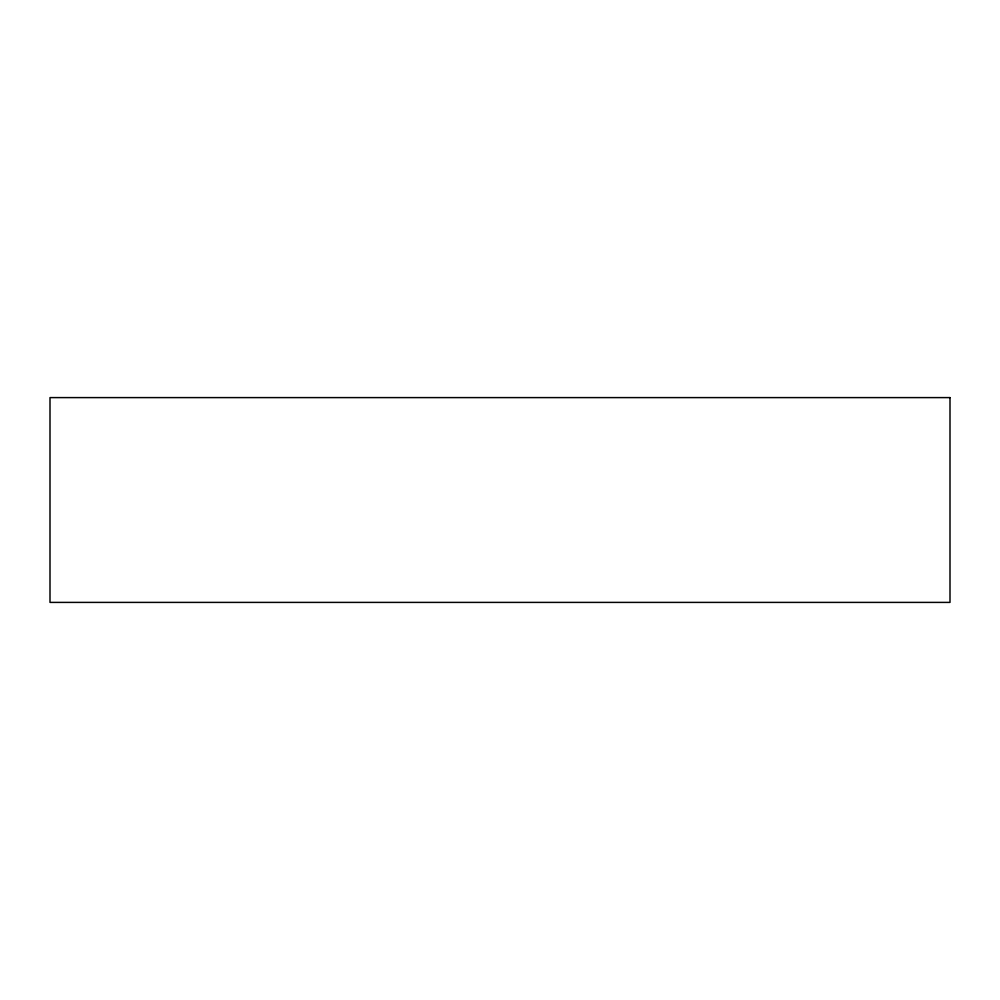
<?xml version="1.0" encoding="UTF-8"?>
<svg xmlns="http://www.w3.org/2000/svg" width="1000" height="1000" viewBox="0 0 1000 1000"><rect width="100%" height="100%" fill="white"/><g stroke="black" fill="none" stroke-linecap="round" stroke-linejoin="round"><path stroke-width="1.5" d="M950 397.6L50 397.6L50 602.4L950 602.4L950 397.6"/></g></svg>
